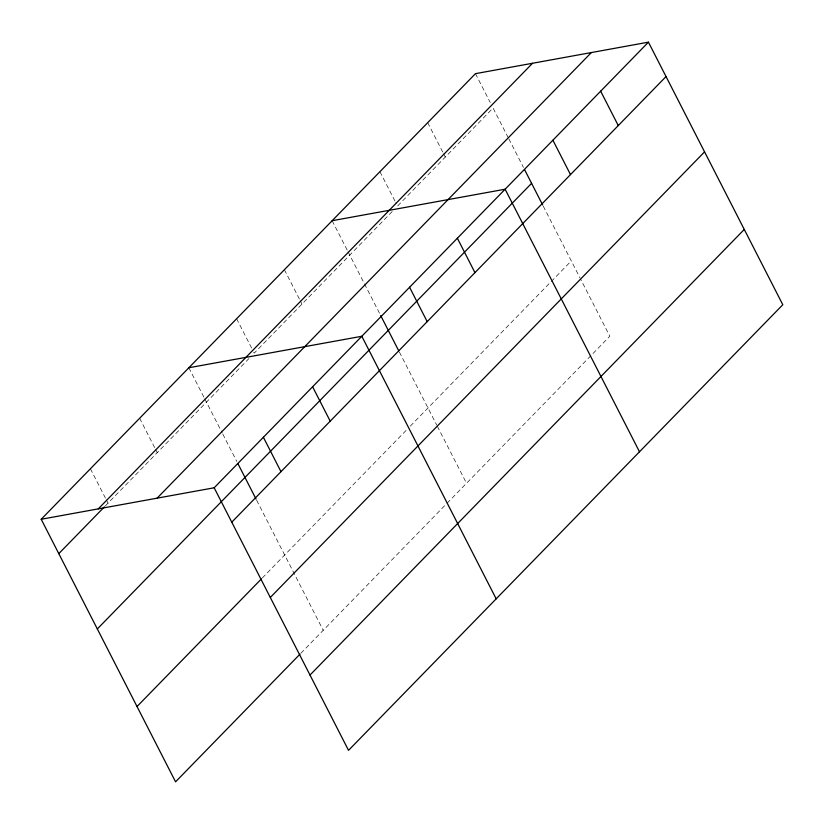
<?xml version="1.0" encoding="UTF-8"?>
<svg xmlns="http://www.w3.org/2000/svg" width="824" height="824" viewBox="0 0 824 824"><rect width="100%" height="100%" fill="white"/><g stroke="black" fill="none" stroke-linecap="round" stroke-linejoin="round"><path stroke-width="0.62" stroke-dasharray="4.12 3.09" d="M105.328 505.905L248.91 358.574M392.214 211.521L254.214 353.125L252.515 349.798M262.31 577.974L406.757 429.757M410.301 426.132L571.3 260.92M300.842 653.278L446.175 504.154M447.061 503.237L609.832 336.223L580.632 279.171M475.469 73.655L490.228 102.495M508.243 137.701L493.061 108.037L397.529 206.072L395.819 202.745M508.83 138.844L523.425 167.365M543.274 206.155L580.055 278.038M427.697 122.673L443.024 152.625M443.59 153.727L445.29 157.054M379.926 171.691L395.252 201.633M332.154 220.708L347.481 250.65M348.047 251.763L380.111 314.418M399.382 352.064L436.741 425.081M437.328 426.224L466.518 483.276M284.393 269.716L299.72 299.668M300.286 300.781L301.986 304.108M236.622 318.733L251.948 348.686M188.851 367.751L204.177 397.704M204.743 398.816L222.212 432.95M222.799 434.083L236.807 461.471M256.655 500.261L323.214 630.319M139.637 418.252L154.963 448.204M155.53 449.317L157.23 452.644M90.413 468.763L105.74 498.716M106.306 499.818L108.016 503.145"/><path stroke-width="1.24" d="M299.946 654.194L175.564 781.832L41.2 519.264L475.469 73.655L648.437 42.168L782.8 304.736L348.531 750.345L214.168 487.777L648.437 42.168M98.283 508.872L532.541 63.263M58.792 553.646L104.432 506.822M157.096 498.17L591.354 52.561M97.335 628.949L531.593 183.34M231.771 522.169L666.039 76.56M137.031 706.529L261.414 578.901M270.303 597.472L704.572 151.853M309.999 675.052L744.268 229.443M332.154 220.708L505.133 189.221L639.496 451.789M188.851 367.751L361.818 336.274L496.182 598.842M41.2 519.264L214.168 487.777M600.665 91.186L618.268 125.578M552.894 140.204L570.496 174.595M524.589 169.651L542.686 205.022M457.361 238.239L474.954 272.631M409.59 287.257L427.192 321.648M380.698 315.561L398.795 350.931M312.605 386.775L330.208 421.167M263.392 437.276L280.984 471.668M237.971 463.747L256.068 499.117"/></g></svg>
